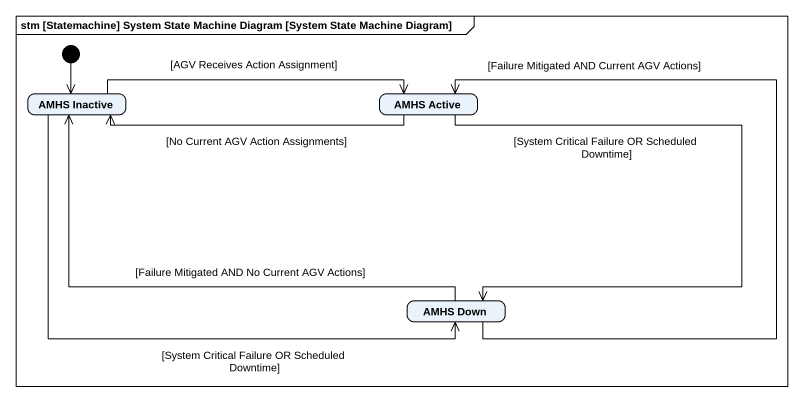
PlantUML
@startuml
mainframe stm [Statemachine] System State Machine Diagram [System State Machine Diagram]
hide empty description
state "AMHS Inactive" as AMHS_Inactive
state "AMHS Active" as AMHS_Active
state "AMHS Down" as AMHS_Down
[*] --> AMHS_Inactive
AMHS_Inactive -right-> AMHS_Active : [AGV Receives Action Assignment]
AMHS_Inactive -right-> AMHS_Down : [System Critical Failure OR Scheduled Downtime]
AMHS_Active -left-> AMHS_Inactive : [No Current AGV Action Assignments]
AMHS_Active --> AMHS_Down : [System Critical Failure OR Scheduled Downtime]
AMHS_Down -left-> AMHS_Inactive : [Failure Mitigated AND No Current AGV Actions]
AMHS_Down -up-> AMHS_Active : [Failure Mitigated AND Current AGV Actions]
@enduml
